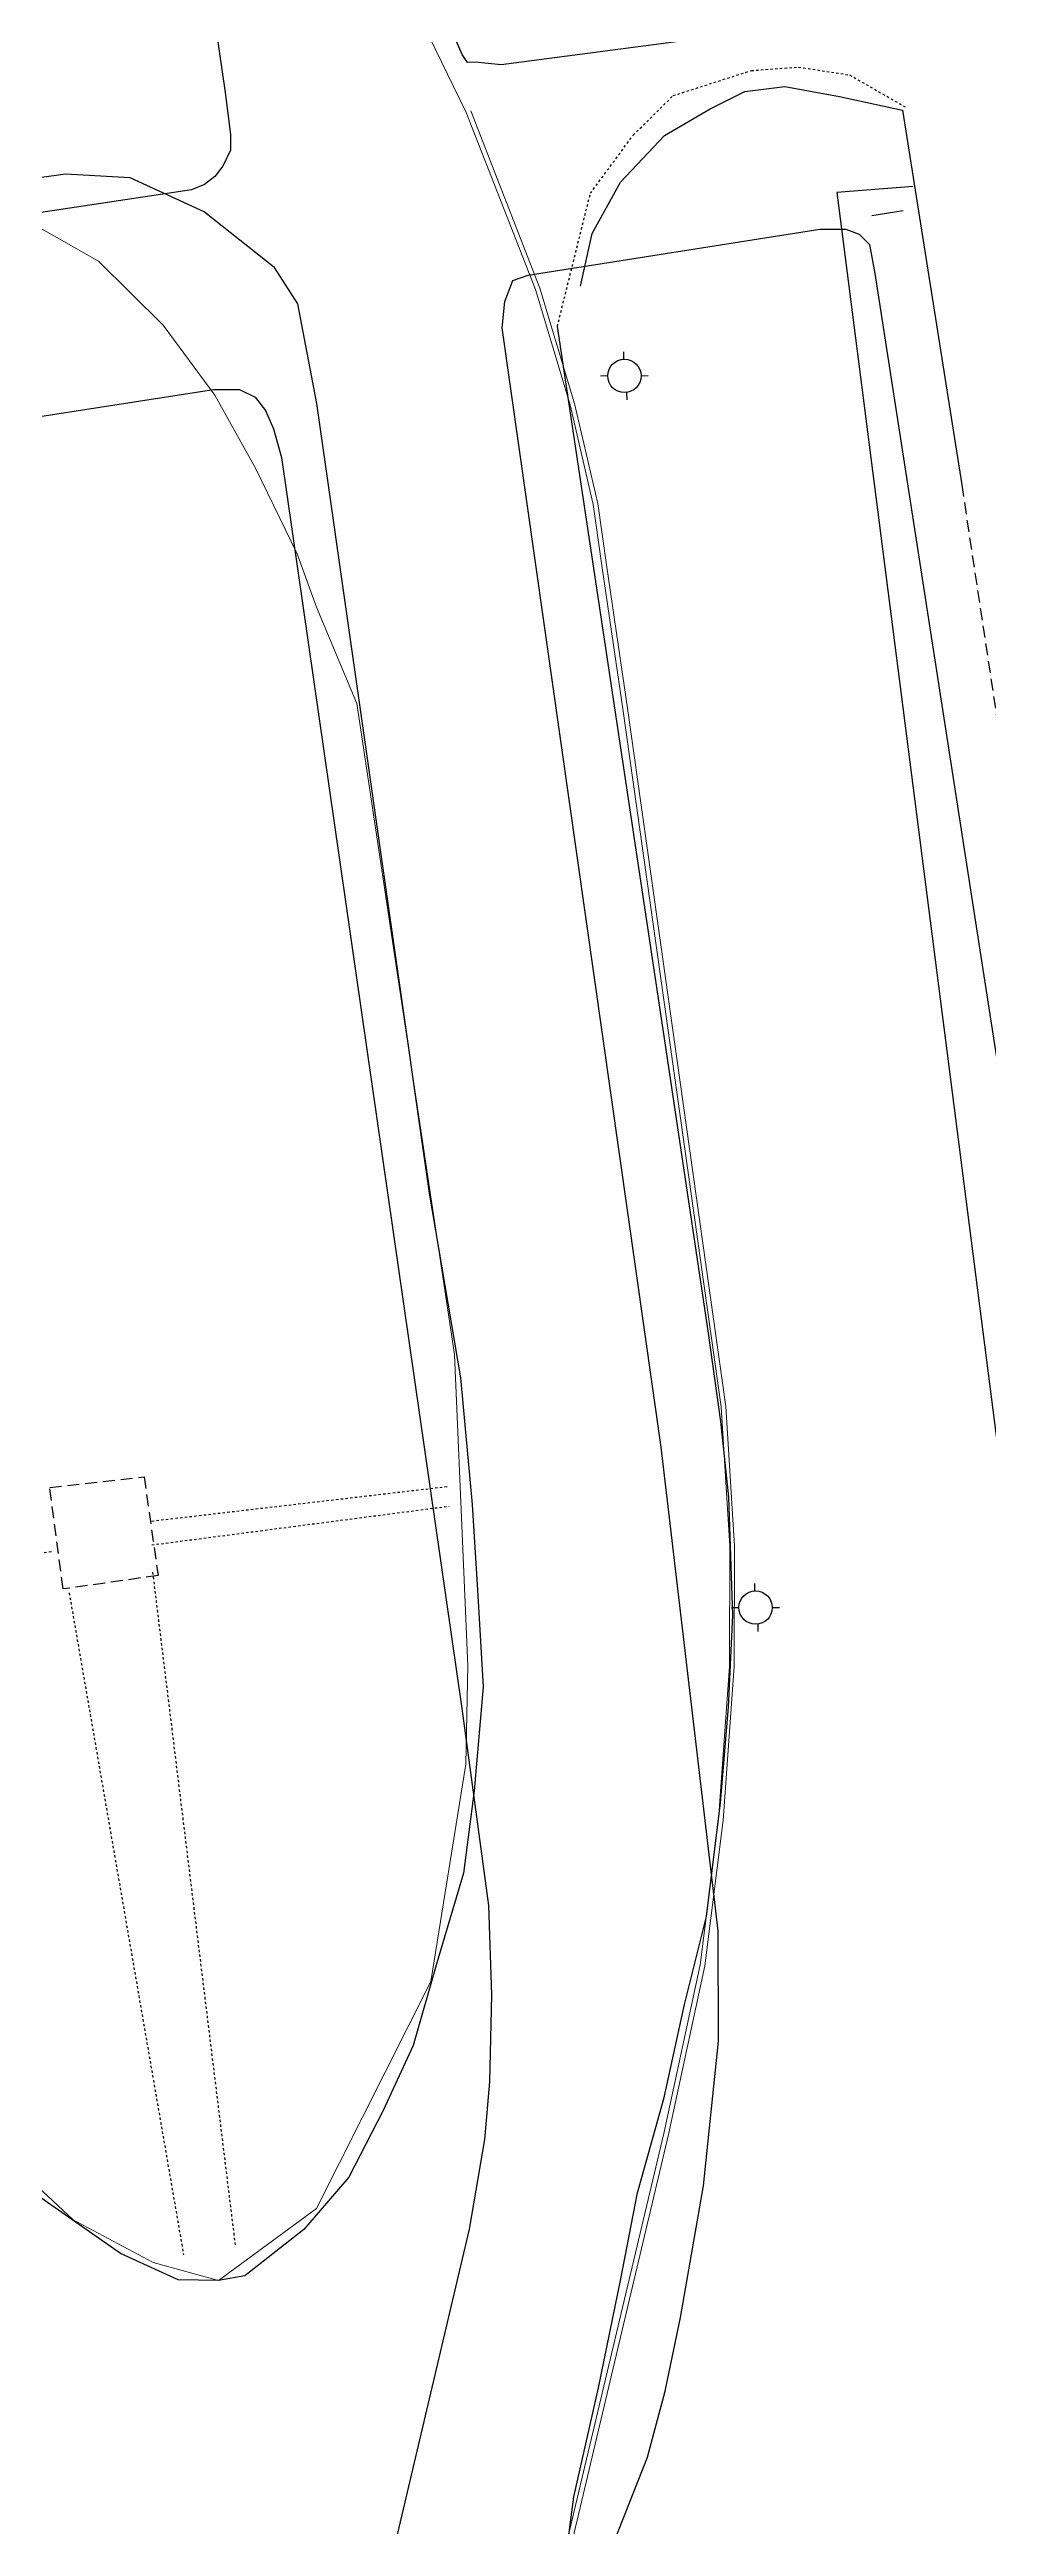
# Model space of a CAD drawing. Header units: metres. Extents: x 2 to 659295185, y -28 to 1124222152.
# Drawn here: x 657824.9 to 657864.3, y 1124430.6 to 1124534.7 of the extents above; entities that cross this region are included whole.
import ezdxf

# ---------------------------------------------------------------- set-up
doc = ezdxf.new("R2010")
doc.units = ezdxf.units.M
doc.header["$MEASUREMENT"] = 0
doc.linetypes.add('DASHED', pattern=[0.75, 0.5, -0.25])
doc.layers.add("a''brocal", color=220, linetype='CONTINUOUS', lineweight=15)
for name, color, linetype in [('CAMINO', 1, 'DASHED'), ('CANAL', 5, 'CONTINUOUS'), ('CARRET-PAV', 10, 'CONTINUOUS'), ('CARRET-TIE', 1, 'DASHED'), ('CERCA', 7, 'CONTINUOUS'), ('CONCRETO', 7, 'DASHED'), ('MANZANA', 30, 'CONTINUOUS'), ('MURO', 7, 'CONTINUOUS'), ('POSTE', 2, 'CONTINUOUS')]:
    doc.layers.add(name, color=color, linetype=linetype)

# ---------------------------------------------------------------- blocks, each defined once
blk = doc.blocks.new('POSTES')
at = {"layer": 'POSTE', "elevation": 431.35}
for points in [[(657806.94, 1127520.61), (657806.94, 1127520.31)], [(657805.97, 1127519.6), (657806.27, 1127519.61)], [(657807.07, 1127518.89), (657807.08, 1127518.59)], [(657807.68, 1127519.6), (657807.98, 1127519.61)]]:
    blk.add_lwpolyline(points, dxfattribs=at)
at = {"layer": 'POSTE', "color": 2}
blk.add_circle((657806.98, 1127519.6, 425.07), 0.7, dxfattribs=at)

msp = doc.modelspace()

# ---------------------------------------------------------------- linework, layer by layer
at = {"layer": "a''brocal"}
msp.add_line((657842.3766, 1124532.0998, 433.2399), (657838.7694, 1124539.5045, 433.2399), dxfattribs=at)
at = {"layer": "a''brocal", "linetype": 'Continuous', "ltscale": 0.4, "elevation": 433.2399, "flags": 128}
for points in [[(657870.0292, 1124312.3961, -0.40697261), (657860.0623, 1124320.0542), (657860.0623, 1124320.0542), (657849.0945, 1124395.0718), (657846.4284, 1124413.307), (657846.2896, 1124424.679), (657846.7067, 1124430.3231), (657850.6763, 1124447.0969), (657852.2046, 1124454.1808), (657852.9775, 1124460.2931), (657853.4437, 1124466.7358), (657853.457, 1124471.7902), (657853.0892, 1124477.6513), (657848.9685, 1124506.9224), (657848.0796, 1124513.0441), (657847.7067, 1124515.6125), (657846.7386, 1124519.8083), (657845.2834, 1124524.6487), (657842.3766, 1124532.0998)], [(657870.0009, 1124312.5942, -0.40682304), (657860.2602, 1124320.0829), (657849.2924, 1124395.1007), (657846.6282, 1124413.3227), (657846.4897, 1124424.6728), (657846.905, 1124430.2925), (657850.8714, 1124447.0528), (657852.4019, 1124454.1471), (657853.1766, 1124460.2733), (657853.6437, 1124466.7284), (657853.657, 1124471.7962), (657853.2883, 1124477.6715), (657849.1665, 1124506.9507), (657848.2775, 1124513.0728), (657847.9034, 1124515.6494), (657846.932, 1124519.8597), (657845.4726, 1124524.714), (657842.5629, 1124532.1725)]]:
    msp.add_lwpolyline(points, format="xyb", dxfattribs=at)
at = {"layer": "a''brocal", "elevation": 433.2399}
msp.add_lwpolyline([(657823.6014, 1124527.7235), (657826.9128, 1124525.8426), (657829.6304, 1124523.1547), (657831.7997, 1124520.2035), (657833.5108, 1124517.1369), (657835.2616, 1124513.5361), (657836.0806, 1124511.2898), (657837.7751, 1124507.243), (657841.8824, 1124479.8577), (657842.4458, 1124466.7786), (657842.3627, 1124462.6269), (657840.8845, 1124453.4821), (657836.0816, 1124443.9391), (657831.964, 1124440.9105), (657829.2119, 1124441.6674), (657825.8506, 1124443.4577), (657823.061, 1124446.0708)], dxfattribs=at)
at = {"layer": 'CAMINO', "linetype": 'DASHED', "ltscale": 0.03}
for points, elevation in [([(657841.565, 1124474.2905), (657829.111, 1124472.8345)], 433.4449), ([(657829.154, 1124471.8485), (657841.65, 1124473.4795)], 433.6695), ([(657832.67, 1124442.4115), (657829.1874, 1124470.7899)], 433.9722), ([(657825.677, 1124469.8385), (657830.488, 1124441.9885)], 433.9722)]:
    msp.add_lwpolyline(points, dxfattribs=dict(at, elevation=elevation))
at = {"layer": 'CAMINO', "ltscale": 0.03, "elevation": 433.3473}
msp.add_lwpolyline([(657813.141, 1124469.9365), (657824.973, 1124471.5715)], dxfattribs=at)
at = {"layer": 'CANAL', "elevation": 434.0015}
msp.add_lwpolyline([(657859.43, 1124527.7595), (657860.75, 1124527.9705)], dxfattribs=at)
at = {"layer": 'CARRET-PAV'}
for points, elevation in [([(657820.41, 1124528.8209), (657825.539, 1124529.5175), (657828.223, 1124529.3575), (657831.363, 1124527.9135), (657834.266, 1124525.6165), (657835.28, 1124524.0545), (657836.077, 1124519.8575), (657840.8198, 1124486.6465), (657842.129, 1124478.8765), (657842.129, 1124478.8765), (657842.129, 1124478.8765), (657842.6277, 1124473.5544), (657842.8537, 1124469.9429), (657843.0797, 1124465.8798), (657842.7139, 1124461.4984), (657842.2636, 1124458.0471), (657841.138, 1124454.2685), (657840.137, 1124450.7915), (657838.887, 1124448.0595), (657837.434, 1124445.2605), (657835.542, 1124443.0525), (657833.062, 1124441.1075), (657831.964, 1124440.9105), (657830.265, 1124440.9325), (657827.834, 1124442.0455), (657824.351, 1124444.4885)], 433.2399), ([(657852.713, 1124381.2665), (657852.713, 1124381.2665), (657852.713, 1124381.2665), (657852.713, 1124381.2665), (657847.098, 1124417.7395), (657846.297, 1124421.4775), (657846.018, 1124424.0385), (657846.474, 1124428.6045), (657846.896, 1124431.8035), (657847.931, 1124436.3925), (657848.877, 1124440.9735), (657849.581, 1124444.5935), (657850.702, 1124448.6045), (657851.544, 1124452.5125), (657852.47, 1124456.2235), (657853.069, 1124461.0035), (657853.406, 1124465.0235), (657853.583, 1124468.8885), (657853.417, 1124473.8605), (657853.072, 1124477.0375), (657852.56, 1124480.7535), (657850.691, 1124493.2505), (657846.2043, 1124523.1025)], 433.65)]:
    msp.add_lwpolyline(points, dxfattribs=dict(at, elevation=elevation))
at = {"layer": 'CARRET-TIE', "ltscale": 0.09, "elevation": 433.2594}
msp.add_lwpolyline([(657846.2043, 1124523.1025), (657847.594, 1124528.7005), (657849.395, 1124531.1445), (657851.074, 1124532.8085), (657854.365, 1124533.8625), (657856.349, 1124534.0075), (657858.494, 1124533.6765), (657860.825, 1124532.3345)], dxfattribs=at)
at = {"layer": 'CERCA', "color": 0, "elevation": 434.2847}
msp.add_lwpolyline([(657861.159, 1124528.9795), (657857.954, 1124528.734), (657867.511, 1124454.1135), (657947.035, 1124465.7585), (657935.451, 1124539.8735), (657919.328, 1124537.7135)], dxfattribs=at)
at = {"layer": 'CONCRETO', "elevation": 433.4547}
msp.add_lwpolyline([(657863.205, 1124516.4365), (657869.79, 1124472.8455), (657943.297, 1124483.6805), (657938.978, 1124509.0615), (657923.791, 1124506.8765), (657920.743, 1124525.7515)], dxfattribs=at)
at = {"layer": 'CONCRETO', "elevation": 434.0797}
msp.add_lwpolyline([(657825.419, 1124469.9945), (657824.863, 1124474.2675), (657828.832, 1124474.7155), (657829.415, 1124470.5625)], close=True, dxfattribs=at)
at = {"layer": 'MANZANA', "lineweight": -2}
for p, q in [((657864.6523, 1124536.8538), (657843.8481, 1124534.1043)), ((657842.1989, 1124534.5342), (657841.8691, 1124535.3141)), ((657842.4215, 1124534.2043), (657842.1989, 1124534.5342)), ((657842.7514, 1124534.2143), (657842.4215, 1124534.2043)), ((657843.8481, 1124534.1043), (657842.7514, 1124534.2143)), ((657844.9777, 1124525.2561), (657857.2393, 1124527.1957)), ((657857.2393, 1124527.1957), (657858.336, 1124527.1957)), ((657858.336, 1124527.1957), (657858.8885, 1124526.9858)), ((657858.8885, 1124526.9858), (657859.3255, 1124526.5459)), ((657859.3255, 1124526.5459), (657859.5481, 1124525.3261)), ((657843.9965, 1124524.1464), (657844.3263, 1124525.0362)), ((657844.3263, 1124525.0362), (657844.9777, 1124525.2561)), ((657859.5481, 1124525.3261), (657868.2393, 1124469.2875)), ((657843.8893, 1124523.0466), (657843.9965, 1124524.1464)), ((657850.5684, 1124475.9562), (657843.8893, 1124523.0466)), ((657852.9597, 1124455.6203), (657850.5684, 1124475.9562)), ((657852.9762, 1124450.9713), (657852.9597, 1124455.6203)), ((657852.3495, 1124444.8925), (657852.9762, 1124450.9713)), ((657851.3848, 1124439.3536), (657852.3495, 1124444.8925)), ((657850.7416, 1124436.2543), (657851.3848, 1124439.3536)), ((657849.9912, 1124433.4848), (657850.7416, 1124436.2543)), ((657845.5467, 1124422.1871), (657849.9912, 1124433.4848))]:
    msp.add_line(p, q, dxfattribs=at)
for points in [[(657805.5626, 1124716.7572), (657832.2379, 1124532.9446), (657832.4605, 1124531.1749), (657832.4605, 1124530.5151), (657832.139, 1124529.8452), (657831.8091, 1124529.4053), (657831.3721, 1124529.0754), (657830.8279, 1124528.8454), (657806.6263, 1124525.2061), (657804.9854, 1124525.1961), (657804.2185, 1124525.4161), (657803.8887, 1124525.6361), (657803.4434, 1124526.1859), (657803.3362, 1124526.7358), (657803.2208, 1124527.3957), (657801.6376, 1124538.4534)], [(657806.1233, 1124516.4579), (657831.7432, 1124520.4471), (657832.8399, 1124520.4471), (657833.4995, 1124520.1272), (657833.9366, 1124519.5673), (657834.2664, 1124518.7975), (657834.6045, 1124517.5877), (657842.1824, 1124464.9684), (657843.3121, 1124456.6801), (657843.4358, 1124452.9209), (657843.3451, 1124449.2716), (657843.1389, 1124446.8421), (657842.4957, 1124443.0729), (657837.2266, 1124420.7074)]]:
    msp.add_lwpolyline(points, dxfattribs=at)
at = {"layer": 'MURO', "elevation": 433.4547}
msp.add_lwpolyline([(657847.173, 1124524.7905), (657847.669, 1124527.0025), (657848.856, 1124529.1695), (657850.712, 1124531.1355), (657852.636, 1124532.2475), (657854.0914, 1124532.9789), (657855.7636, 1124533.1877), (657858.0626, 1124532.7702), (657858.0626, 1124532.7702), (657860.718, 1124532.1925), (657863.205, 1124516.4365)], dxfattribs=at)

# ---------------------------------------------------------------- block references
at = {"layer": 'POSTE'}
for p in [(42.0451, -2998.5818, -422.7933), (47.5592, -3050.3894, 8.4479)]:
    msp.add_blockref('POSTES', p, dxfattribs=at)

doc.saveas('drawing.dxf')
